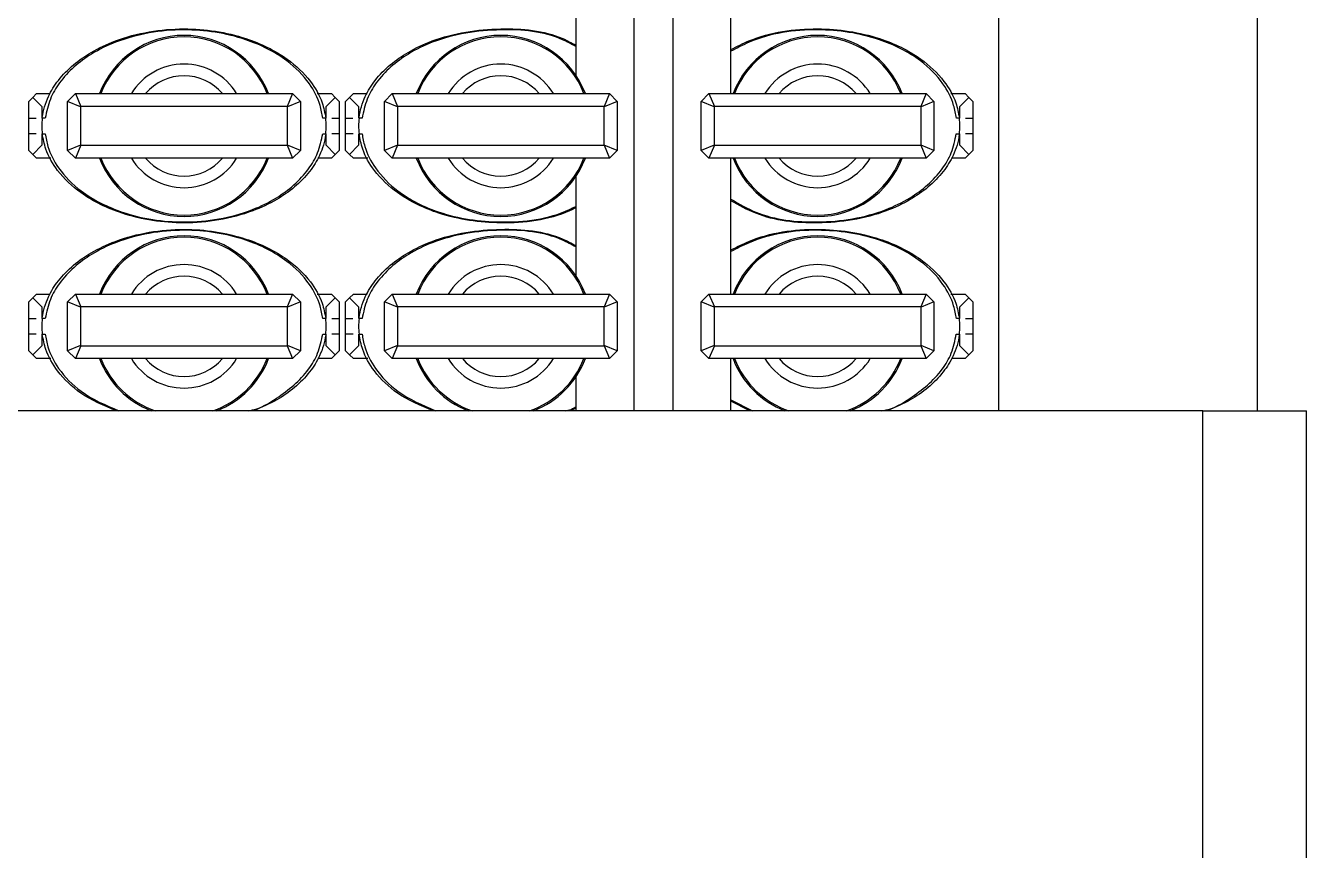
# Model space of a CAD drawing. Header units: millimetres. Extents: x 10 to 584, y 10 to 410.
# Drawn here: x 490.208 to 493.51, y 326.044 to 328.17 of the extents above; entities that cross this region are included whole.
import ezdxf

# ---------------------------------------------------------------- set-up
doc = ezdxf.new("R2010")
doc.units = ezdxf.units.MM

msp = doc.modelspace()

# ---------------------------------------------------------------- linework, layer by layer
at = {"color": 7, "linetype": 'Continuous', "lineweight": 25}
for p, q in [((493.38289, 335.17831), (493.38289, 327.17742)), ((492.71622, 333.63739), (492.71622, 327.17742)), ((491.77622, 332.43319), (491.77622, 327.17742)), ((491.87622, 332.43319), (491.87622, 327.17742)), ((492.02622, 327.99498), (492.02622, 328.34498)), ((491.62622, 328.29767), (491.62622, 328.04229)), ((490.22622, 327.98498), (490.23622, 327.99498)), ((490.23622, 327.99498), (490.27145, 327.99498)), ((490.31622, 327.97498), (490.33622, 327.99498)), ((490.33622, 327.99498), (490.35003, 327.96165)), ((490.33622, 327.99498), (490.89622, 327.99498)), ((490.89622, 327.99498), (490.88241, 327.96165)), ((490.89622, 327.99498), (490.91622, 327.97498)), ((490.95925, 327.99498), (490.99622, 327.99498)), ((490.99622, 327.99498), (491.00622, 327.98498)), ((491.04289, 327.98498), (491.05289, 327.99498)), ((491.05289, 327.99498), (491.08811, 327.99498)), ((491.13289, 327.97498), (491.15289, 327.99498)), ((491.15289, 327.99498), (491.16669, 327.96165)), ((491.15289, 327.99498), (491.71289, 327.99498)), ((491.71289, 327.99498), (491.69908, 327.96165)), ((491.71289, 327.99498), (491.73289, 327.97498)), ((491.94955, 327.97498), (491.96955, 327.99498)), ((491.96955, 327.99498), (492.52955, 327.99498)), ((491.96955, 327.99498), (491.98336, 327.96165)), ((492.52955, 327.99498), (492.51575, 327.96165)), ((492.52955, 327.99498), (492.54955, 327.97498)), ((492.59259, 327.99498), (492.62955, 327.99498)), ((492.62955, 327.99498), (492.63955, 327.98498)), ((490.21622, 327.97498), (490.22622, 327.98498)), ((490.21622, 327.93165), (490.21622, 327.97498)), ((490.22622, 327.98498), (490.24955, 327.96165)), ((490.24955, 327.96165), (490.24955, 327.93165)), ((490.31622, 327.84831), (490.31622, 327.97498)), ((490.34955, 327.96117), (490.31622, 327.97498)), ((490.35003, 327.96165), (490.34955, 327.96117)), ((490.34955, 327.96117), (490.34955, 327.86212)), ((490.88241, 327.96165), (490.35003, 327.96165)), ((490.88289, 327.96117), (490.88241, 327.96165)), ((490.91622, 327.97498), (490.88289, 327.96117)), ((490.88289, 327.86212), (490.88289, 327.96117)), ((490.91622, 327.97498), (490.91622, 327.84831)), ((490.98289, 327.96165), (491.00622, 327.98498)), ((490.98289, 327.93165), (490.98289, 327.96165)), ((491.00622, 327.98498), (491.01622, 327.97498)), ((491.01622, 327.97498), (491.01622, 327.93165)), ((491.03289, 327.97498), (491.04289, 327.98498)), ((491.03289, 327.93165), (491.03289, 327.97498)), ((491.04289, 327.98498), (491.06622, 327.96165)), ((491.06622, 327.96165), (491.06622, 327.93165)), ((491.13289, 327.84831), (491.13289, 327.97498)), ((491.16622, 327.96117), (491.13289, 327.97498)), ((491.16669, 327.96165), (491.16622, 327.96117)), ((491.16622, 327.96117), (491.16622, 327.86212)), ((491.69908, 327.96165), (491.16669, 327.96165)), ((491.69955, 327.96117), (491.69908, 327.96165)), ((491.73289, 327.97498), (491.69955, 327.96117)), ((491.69955, 327.86212), (491.69955, 327.96117)), ((491.73289, 327.97498), (491.73289, 327.84831)), ((491.94955, 327.84831), (491.94955, 327.97498)), ((491.98289, 327.96117), (491.94955, 327.97498)), ((491.98336, 327.96165), (491.98289, 327.96117)), ((491.98289, 327.96117), (491.98289, 327.86212)), ((492.51575, 327.96165), (491.98336, 327.96165)), ((492.51622, 327.96117), (492.51575, 327.96165)), ((492.54955, 327.97498), (492.51622, 327.96117)), ((492.51622, 327.86212), (492.51622, 327.96117)), ((492.54955, 327.97498), (492.54955, 327.84831)), ((492.61622, 327.96165), (492.63955, 327.98498)), ((492.61622, 327.93165), (492.61622, 327.96165)), ((492.63955, 327.98498), (492.64955, 327.97498)), ((492.64955, 327.97498), (492.64955, 327.93165)), ((490.25865, 327.93165), (490.25073, 327.93165)), ((490.98171, 327.93165), (490.97388, 327.93165)), ((491.07532, 327.93165), (491.0674, 327.93165)), ((492.61505, 327.93165), (492.60721, 327.93165)), ((490.21622, 327.84831), (490.21622, 327.89165)), ((490.24955, 327.89165), (490.24955, 327.86165)), ((490.25073, 327.89165), (490.25857, 327.89165)), ((490.97379, 327.89165), (490.98171, 327.89165)), ((490.98289, 327.86165), (490.98289, 327.89165)), ((491.01622, 327.89165), (491.01622, 327.84831)), ((491.03289, 327.84831), (491.03289, 327.89165)), ((491.06622, 327.89165), (491.06622, 327.86165)), ((491.0674, 327.89165), (491.07523, 327.89165)), ((492.60712, 327.89165), (492.61505, 327.89165)), ((492.61622, 327.86165), (492.61622, 327.89165)), ((492.64955, 327.89165), (492.64955, 327.84831)), ((490.24955, 327.86165), (490.22622, 327.83831)), ((490.34955, 327.86212), (490.31622, 327.84831)), ((490.35003, 327.86165), (490.33622, 327.82831)), ((490.34955, 327.86212), (490.35003, 327.86165)), ((490.35003, 327.86165), (490.88241, 327.86165)), ((490.88241, 327.86165), (490.88289, 327.86212)), ((490.88241, 327.86165), (490.89622, 327.82831)), ((490.91622, 327.84831), (490.88289, 327.86212)), ((491.00622, 327.83831), (490.98289, 327.86165)), ((491.06622, 327.86165), (491.04289, 327.83831)), ((491.16622, 327.86212), (491.13289, 327.84831)), ((491.16669, 327.86165), (491.15289, 327.82831)), ((491.16622, 327.86212), (491.16669, 327.86165)), ((491.16669, 327.86165), (491.69908, 327.86165)), ((491.69908, 327.86165), (491.69955, 327.86212)), ((491.69908, 327.86165), (491.71289, 327.82831)), ((491.73289, 327.84831), (491.69955, 327.86212)), ((491.98289, 327.86212), (491.94955, 327.84831)), ((491.98336, 327.86165), (491.96955, 327.82831)), ((491.98289, 327.86212), (491.98336, 327.86165)), ((491.98336, 327.86165), (492.51575, 327.86165)), ((492.51575, 327.86165), (492.51622, 327.86212)), ((492.51575, 327.86165), (492.52955, 327.82831)), ((492.54955, 327.84831), (492.51622, 327.86212)), ((492.63955, 327.83831), (492.61622, 327.86165)), ((490.22622, 327.83831), (490.21622, 327.84831)), ((490.23622, 327.82831), (490.22622, 327.83831)), ((490.27319, 327.82831), (490.23622, 327.82831)), ((490.33622, 327.82831), (490.31622, 327.84831)), ((490.89622, 327.82831), (490.33622, 327.82831)), ((490.91622, 327.84831), (490.89622, 327.82831)), ((490.99622, 327.82831), (490.96099, 327.82831)), ((491.00622, 327.83831), (490.99622, 327.82831)), ((491.01622, 327.84831), (491.00622, 327.83831)), ((491.04289, 327.83831), (491.03289, 327.84831)), ((491.05289, 327.82831), (491.04289, 327.83831)), ((491.08986, 327.82831), (491.05289, 327.82831)), ((491.15289, 327.82831), (491.13289, 327.84831)), ((491.71289, 327.82831), (491.15289, 327.82831)), ((491.73289, 327.84831), (491.71289, 327.82831)), ((491.96955, 327.82831), (491.94955, 327.84831)), ((492.52955, 327.82831), (491.96955, 327.82831)), ((492.02622, 327.47831), (492.02622, 327.82831)), ((492.54955, 327.84831), (492.52955, 327.82831)), ((492.62955, 327.82831), (492.59433, 327.82831)), ((492.63955, 327.83831), (492.62955, 327.82831)), ((492.64955, 327.84831), (492.63955, 327.83831)), ((491.62622, 327.78101), (491.62622, 327.52562)), ((490.21622, 327.45831), (490.22622, 327.46831)), ((490.22622, 327.46831), (490.23622, 327.47831)), ((490.22622, 327.46831), (490.24955, 327.44498)), ((490.23622, 327.47831), (490.27145, 327.47831)), ((490.31622, 327.45831), (490.33622, 327.47831)), ((490.33622, 327.47831), (490.89622, 327.47831)), ((490.33622, 327.47831), (490.35003, 327.44498)), ((490.89622, 327.47831), (490.88241, 327.44498)), ((490.89622, 327.47831), (490.91622, 327.45831)), ((490.95925, 327.47831), (490.99622, 327.47831)), ((490.98289, 327.44498), (491.00622, 327.46831)), ((490.99622, 327.47831), (491.00622, 327.46831)), ((491.00622, 327.46831), (491.01622, 327.45831)), ((491.03289, 327.45831), (491.04289, 327.46831)), ((491.04289, 327.46831), (491.05289, 327.47831)), ((491.04289, 327.46831), (491.06622, 327.44498)), ((491.05289, 327.47831), (491.08811, 327.47831)), ((491.13289, 327.45831), (491.15289, 327.47831)), ((491.15289, 327.47831), (491.71289, 327.47831)), ((491.15289, 327.47831), (491.16669, 327.44498)), ((491.71289, 327.47831), (491.69908, 327.44498)), ((491.71289, 327.47831), (491.73289, 327.45831)), ((491.94955, 327.45831), (491.96955, 327.47831)), ((491.96955, 327.47831), (492.52955, 327.47831)), ((491.96955, 327.47831), (491.98336, 327.44498)), ((492.52955, 327.47831), (492.51575, 327.44498)), ((492.52955, 327.47831), (492.54955, 327.45831)), ((492.59259, 327.47831), (492.62955, 327.47831)), ((492.61622, 327.44498), (492.63955, 327.46831)), ((492.62955, 327.47831), (492.63955, 327.46831)), ((492.63955, 327.46831), (492.64955, 327.45831)), ((490.21622, 327.41498), (490.21622, 327.45831)), ((490.24955, 327.44498), (490.24955, 327.41498)), ((490.31622, 327.33165), (490.31622, 327.45831)), ((490.34955, 327.44451), (490.31622, 327.45831)), ((490.35003, 327.44498), (490.34955, 327.44451)), ((490.34955, 327.44451), (490.34955, 327.34545)), ((490.88241, 327.44498), (490.35003, 327.44498)), ((490.88289, 327.44451), (490.88241, 327.44498)), ((490.91622, 327.45831), (490.88289, 327.44451)), ((490.88289, 327.34545), (490.88289, 327.44451)), ((490.91622, 327.45831), (490.91622, 327.33165)), ((490.98289, 327.41498), (490.98289, 327.44498)), ((491.01622, 327.45831), (491.01622, 327.41498)), ((491.03289, 327.41498), (491.03289, 327.45831)), ((491.06622, 327.44498), (491.06622, 327.41498)), ((491.13289, 327.33165), (491.13289, 327.45831)), ((491.16622, 327.44451), (491.13289, 327.45831)), ((491.16669, 327.44498), (491.16622, 327.44451)), ((491.16622, 327.44451), (491.16622, 327.34545)), ((491.69908, 327.44498), (491.16669, 327.44498)), ((491.69955, 327.44451), (491.69908, 327.44498)), ((491.73289, 327.45831), (491.69955, 327.44451)), ((491.69955, 327.34545), (491.69955, 327.44451)), ((491.73289, 327.45831), (491.73289, 327.33165)), ((491.94955, 327.33165), (491.94955, 327.45831)), ((491.98289, 327.44451), (491.94955, 327.45831)), ((491.98336, 327.44498), (491.98289, 327.44451)), ((491.98289, 327.44451), (491.98289, 327.34545)), ((492.51575, 327.44498), (491.98336, 327.44498)), ((492.51622, 327.44451), (492.51575, 327.44498)), ((492.54955, 327.45831), (492.51622, 327.44451)), ((492.51622, 327.34545), (492.51622, 327.44451)), ((492.54955, 327.45831), (492.54955, 327.33165)), ((492.61622, 327.41498), (492.61622, 327.44498)), ((492.64955, 327.45831), (492.64955, 327.41498)), ((490.25865, 327.41498), (490.25073, 327.41498)), ((490.98171, 327.41498), (490.97388, 327.41498)), ((491.07532, 327.41498), (491.0674, 327.41498)), ((492.61505, 327.41498), (492.60721, 327.41498)), ((490.21622, 327.33165), (490.21622, 327.37498)), ((490.24955, 327.37498), (490.24955, 327.34498)), ((490.25073, 327.37498), (490.25857, 327.37498)), ((490.97379, 327.37498), (490.98171, 327.37498)), ((490.98289, 327.34498), (490.98289, 327.37498)), ((491.01622, 327.37498), (491.01622, 327.33165)), ((491.03289, 327.33165), (491.03289, 327.37498)), ((491.06622, 327.37498), (491.06622, 327.34498)), ((491.0674, 327.37498), (491.07523, 327.37498)), ((492.60712, 327.37498), (492.61505, 327.37498)), ((492.61622, 327.34498), (492.61622, 327.37498)), ((492.64955, 327.37498), (492.64955, 327.33165)), ((490.22622, 327.32165), (490.21622, 327.33165)), ((490.24955, 327.34498), (490.22622, 327.32165)), ((490.34955, 327.34545), (490.31622, 327.33165)), ((490.33622, 327.31165), (490.31622, 327.33165)), ((490.35003, 327.34498), (490.33622, 327.31165)), ((490.34955, 327.34545), (490.35003, 327.34498)), ((490.35003, 327.34498), (490.88241, 327.34498)), ((490.88241, 327.34498), (490.88289, 327.34545)), ((490.88241, 327.34498), (490.89622, 327.31165)), ((490.91622, 327.33165), (490.88289, 327.34545)), ((490.91622, 327.33165), (490.89622, 327.31165)), ((491.00622, 327.32165), (490.98289, 327.34498)), ((491.01622, 327.33165), (491.00622, 327.32165)), ((491.04289, 327.32165), (491.03289, 327.33165)), ((491.06622, 327.34498), (491.04289, 327.32165)), ((491.16622, 327.34545), (491.13289, 327.33165)), ((491.15289, 327.31165), (491.13289, 327.33165)), ((491.16669, 327.34498), (491.15289, 327.31165)), ((491.16622, 327.34545), (491.16669, 327.34498)), ((491.16669, 327.34498), (491.69908, 327.34498)), ((491.69908, 327.34498), (491.69955, 327.34545)), ((491.69908, 327.34498), (491.71289, 327.31165)), ((491.73289, 327.33165), (491.69955, 327.34545)), ((491.73289, 327.33165), (491.71289, 327.31165)), ((491.98289, 327.34545), (491.94955, 327.33165)), ((491.96955, 327.31165), (491.94955, 327.33165)), ((491.98336, 327.34498), (491.96955, 327.31165)), ((491.98289, 327.34545), (491.98336, 327.34498)), ((491.98336, 327.34498), (492.51575, 327.34498)), ((492.51575, 327.34498), (492.51622, 327.34545)), ((492.51575, 327.34498), (492.52955, 327.31165)), ((492.54955, 327.33165), (492.51622, 327.34545)), ((492.54955, 327.33165), (492.52955, 327.31165)), ((492.63955, 327.32165), (492.61622, 327.34498)), ((492.64955, 327.33165), (492.63955, 327.32165)), ((490.23622, 327.31165), (490.22622, 327.32165)), ((490.27319, 327.31165), (490.23622, 327.31165)), ((490.89622, 327.31165), (490.33622, 327.31165)), ((490.99622, 327.31165), (490.96099, 327.31165)), ((491.00622, 327.32165), (490.99622, 327.31165)), ((491.05289, 327.31165), (491.04289, 327.32165)), ((491.08986, 327.31165), (491.05289, 327.31165)), ((491.71289, 327.31165), (491.15289, 327.31165)), ((492.52955, 327.31165), (491.96955, 327.31165)), ((492.02622, 327.17742), (492.02622, 327.31165)), ((492.62955, 327.31165), (492.59433, 327.31165)), ((492.63955, 327.32165), (492.62955, 327.31165)), ((491.62622, 327.26434), (491.62622, 327.17742)), ((492.0749, 327.17742), (492.02622, 327.2017)), ((493.24289, 327.17742), (487.97622, 327.17742)), ((491.62622, 327.18377), (491.61282, 327.17742)), ((493.24289, 325.84409), (493.24289, 327.17742)), ((493.24289, 327.17742), (493.50955, 327.17742)), ((493.50955, 325.84409), (493.50955, 327.17742))]:
    msp.add_line(p, q, dxfattribs=at)
at = {"color": 59, "linetype": 'Continuous', "lineweight": 25}
msp.add_line((492.02622, 327.20592), (492.08139, 327.17742), dxfattribs=at)
at = {"color": 7, "linetype": 'Continuous', "lineweight": 25}
for centre, start, end in [((490.61622, 327.91165), 20.92483, 159.07517), ((491.43289, 327.91165), 20.92483, 159.07517), ((492.24955, 327.91165), 20.92483, 159.07517), ((490.61622, 327.91165), 200.92483, 339.07517), ((491.43289, 327.91165), 200.92483, 339.07517), ((492.24955, 327.91165), 200.92483, 339.07517), ((490.61622, 327.39498), 20.92483, 159.07517), ((491.43289, 327.39498), 20.92483, 159.07517), ((492.24955, 327.39498), 20.92483, 159.07517), ((490.61622, 327.39498), 200.92483, 248.80908), ((490.61622, 327.39498), 291.19092, 339.07517), ((491.43289, 327.39498), 200.92483, 248.80908), ((491.43289, 327.39498), 291.19092, 339.07517), ((492.24955, 327.39498), 200.92483, 248.80908), ((492.24955, 327.39498), 291.19092, 339.07517)]:
    msp.add_arc(centre, 0.23333, start, end, dxfattribs=at)
at = {"color": 59, "linetype": 'Continuous', "lineweight": 25}
for centre, radius, start, end in [((490.61622, 327.91165), 0.22981, 21.26068, 158.73932), ((491.43289, 327.91165), 0.22981, 21.26068, 158.73932), ((492.24955, 327.91165), 0.22981, 21.26068, 158.73932), ((490.61622, 327.91165), 0.15921, 31.5611, 148.4389), ((491.43289, 327.91165), 0.15921, 31.5611, 148.4389), ((492.24955, 327.91165), 0.15921, 31.5611, 148.4389), ((490.61622, 327.91165), 0.1294, 40.09101, 139.90899), ((491.43289, 327.91165), 0.1294, 40.09101, 139.90899), ((492.24955, 327.91165), 0.1294, 40.09101, 139.90899), ((490.61622, 327.91165), 0.22981, 201.26068, 338.73932), ((490.61622, 327.91165), 0.15921, 211.5611, 328.4389), ((490.61622, 327.91165), 0.1294, 220.09101, 319.90899), ((491.43289, 327.91165), 0.22981, 201.26068, 338.73932), ((491.43289, 327.91165), 0.15921, 211.5611, 328.4389), ((491.43289, 327.91165), 0.1294, 220.09101, 319.90899), ((492.24955, 327.91165), 0.22981, 201.26068, 338.73932), ((492.24955, 327.91165), 0.15921, 211.5611, 328.4389), ((492.24955, 327.91165), 0.1294, 220.09101, 319.90899), ((490.61622, 327.39498), 0.22981, 21.26068, 158.73932), ((491.43289, 327.39498), 0.22981, 21.26068, 158.73932), ((492.24955, 327.39498), 0.22981, 21.26068, 158.73932), ((490.61622, 327.39498), 0.15921, 31.5611, 148.4389), ((491.43289, 327.39498), 0.15921, 31.5611, 148.4389), ((492.24955, 327.39498), 0.15921, 31.5611, 148.4389), ((490.61622, 327.39498), 0.1294, 40.09101, 139.90899), ((491.43289, 327.39498), 0.1294, 40.09101, 139.90899), ((492.24955, 327.39498), 0.1294, 40.09101, 139.90899), ((490.61622, 327.39498), 0.22981, 201.26068, 251.20164), ((490.61622, 327.39498), 0.15921, 211.5611, 328.4389), ((490.61622, 327.39498), 0.1294, 220.09101, 319.90899), ((490.61622, 327.39498), 0.22981, 288.79836, 338.73932), ((491.43289, 327.39498), 0.22981, 201.26068, 251.20164), ((491.43289, 327.39498), 0.15921, 211.5611, 328.4389), ((491.43289, 327.39498), 0.1294, 220.09101, 319.90899), ((491.43289, 327.39498), 0.22981, 288.79836, 338.73932), ((492.24955, 327.39498), 0.22981, 201.26068, 251.20164), ((492.24955, 327.39498), 0.15921, 211.5611, 328.4389), ((492.24955, 327.39498), 0.1294, 220.09101, 319.90899), ((492.24955, 327.39498), 0.22981, 288.79836, 338.73932)]:
    msp.add_arc(centre, radius, start, end, dxfattribs=at)
at = {"color": 7, "linetype": 'Continuous', "lineweight": 25}
for centre, start_param, end_param in [((490.61622, 327.91165), 6.2030997, 6.3632709), ((490.61622, 327.91165), 3.0615071, 3.2216782), ((491.43289, 327.91165), 6.2030997, 6.3632709), ((492.24955, 327.91165), 3.0615071, 3.2216782), ((490.61622, 327.39498), 6.2030997, 6.3632709), ((490.61622, 327.39498), 3.0615071, 3.2216782), ((491.43289, 327.39498), 6.2030997, 6.3632709), ((492.24955, 327.39498), 3.0615071, 3.2216782)]:
    msp.add_ellipse(centre, major_axis=(-0.36667, 0), ratio=0.6818182, start_param=start_param, end_param=end_param, dxfattribs=at)
for points, knots in [([(490.25073, 327.93165), (490.2508, 327.93221), (490.25313, 327.95147), (490.26366, 327.98622), (490.3023, 328.04779), (490.36328, 328.09714), (490.47221, 328.14788), (490.61034, 328.17057), (490.76429, 328.14776), (490.87545, 328.09484), (490.94065, 328.03388), (490.97268, 327.97911), (490.97917, 327.94501), (490.98171, 327.93165)], [0, 0, 0, 0, 0.00181628, 0.06235344, 0.11436667, 0.23395896, 0.30737925, 0.49988249, 0.67277028, 0.80054808, 0.88893228, 0.95648282, 1, 1, 1, 1]), ([(490.97388, 327.93165), (490.97196, 327.94269), (490.9665, 327.97413), (490.9383, 328.0279), (490.87492, 328.09072), (490.76422, 328.14513), (490.61028, 328.16833), (490.47226, 328.145), (490.36399, 328.09278), (490.30494, 328.04189), (490.26881, 327.9808), (490.26211, 327.9484), (490.25865, 327.93165)], [0, 0, 0, 0, 0.0365567, 0.1040975, 0.1943714, 0.3245734, 0.5003947, 0.6961333, 0.770877, 0.8925039, 0.9444139, 1, 1, 1, 1]), ([(491.0674, 327.93165), (491.06746, 327.93221), (491.06979, 327.95147), (491.08032, 327.98622), (491.11898, 328.0478), (491.17992, 328.09708), (491.28899, 328.14811), (491.42583, 328.16817), (491.55627, 328.15704), (491.61507, 328.12581), (491.62622, 328.11989)], [0, 0, 0, 0, 0.0025465, 0.0874222, 0.1603471, 0.3280207, 0.4309591, 0.7008571, 0.9432533, 1, 1, 1, 1]), ([(492.02622, 328.10866), (492.0415, 328.11636), (492.11036, 328.15104), (492.24402, 328.1698), (492.39756, 328.1479), (492.5088, 328.09482), (492.57399, 328.03388), (492.60601, 327.97911), (492.6125, 327.94501), (492.61505, 327.93165)], [0, 0, 0, 0, 0.0734562, 0.3309748, 0.562253, 0.733186, 0.8514207, 0.9417855, 1, 1, 1, 1]), ([(490.21622, 327.93165), (490.2171, 327.93165), (490.21842, 327.93165), (490.23077, 327.93165), (490.23484, 327.93165)], [0, 0, 0, 0, 0.6701369, 1, 1, 1, 1]), ([(490.99719, 327.93165), (491.00026, 327.93165), (491.01188, 327.93165), (491.01573, 327.93165), (491.01615, 327.93165), (491.01622, 327.93165)], [0, 0, 0, 0, 0.2301759, 0.8737531, 1, 1, 1, 1]), ([(491.03289, 327.93165), (491.03377, 327.93165), (491.03509, 327.93165), (491.04743, 327.93165), (491.05151, 327.93165)], [0, 0, 0, 0, 0.6701235, 1, 1, 1, 1]), ([(492.63053, 327.93165), (492.63359, 327.93165), (492.64521, 327.93165), (492.64906, 327.93165), (492.64948, 327.93165), (492.64955, 327.93165)], [0, 0, 0, 0, 0.2301759, 0.8737531, 1, 1, 1, 1]), ([(490.23525, 327.89165), (490.23218, 327.89165), (490.22056, 327.89165), (490.21671, 327.89165), (490.21629, 327.89165), (490.21622, 327.89165)], [0, 0, 0, 0, 0.2301759, 0.8737531, 1, 1, 1, 1]), ([(490.98171, 327.89165), (490.98164, 327.89109), (490.97931, 327.87182), (490.96879, 327.83707), (490.93014, 327.77551), (490.86916, 327.72615), (490.76023, 327.67541), (490.6221, 327.65273), (490.46815, 327.67554), (490.35699, 327.72846), (490.29179, 327.78942), (490.25976, 327.84419), (490.25327, 327.87829), (490.25073, 327.89165)], [0, 0, 0, 0, 0.0018163, 0.0623534, 0.1143667, 0.233959, 0.3073793, 0.4998825, 0.6727703, 0.8005481, 0.8889323, 0.9564828, 1, 1, 1, 1]), ([(490.25857, 327.89165), (490.26048, 327.88061), (490.26594, 327.84916), (490.29414, 327.79539), (490.35752, 327.73257), (490.46823, 327.67817), (490.62216, 327.65496), (490.76018, 327.67829), (490.86845, 327.73051), (490.9275, 327.7814), (490.96363, 327.8425), (490.97033, 327.87489), (490.97379, 327.89165)], [0, 0, 0, 0, 0.0365567, 0.1040975, 0.1943714, 0.3245734, 0.5003947, 0.6961333, 0.770877, 0.8925039, 0.9444139, 1, 1, 1, 1]), ([(491.01622, 327.89165), (491.01534, 327.89165), (491.01402, 327.89165), (491.00167, 327.89165), (490.9976, 327.89165)], [0, 0, 0, 0, 0.6701369, 1, 1, 1, 1]), ([(491.05191, 327.89165), (491.04885, 327.89165), (491.03723, 327.89165), (491.03338, 327.89165), (491.03296, 327.89165), (491.03289, 327.89165)], [0, 0, 0, 0, 0.2301759, 0.8737531, 1, 1, 1, 1]), ([(491.62622, 327.70043), (491.6208, 327.6978), (491.56148, 327.66897), (491.43814, 327.65415), (491.28493, 327.67527), (491.17364, 327.7285), (491.10846, 327.78941), (491.07643, 327.84419), (491.06994, 327.87829), (491.0674, 327.89165)], [0, 0, 0, 0, 0.0271831, 0.2975625, 0.5403912, 0.7198608, 0.8440004, 0.9388782, 1, 1, 1, 1]), ([(492.61505, 327.89165), (492.61498, 327.89109), (492.61265, 327.87182), (492.60212, 327.83707), (492.56347, 327.7755), (492.50251, 327.72619), (492.39349, 327.67527), (492.2563, 327.65431), (492.1154, 327.66926), (492.04714, 327.70685), (492.02622, 327.71836)], [0, 0, 0, 0, 0.0024244, 0.0832315, 0.1526605, 0.3122964, 0.4103004, 0.6672603, 0.8980368, 1, 1, 1, 1]), ([(492.64955, 327.89165), (492.64867, 327.89165), (492.64736, 327.89165), (492.63501, 327.89165), (492.63093, 327.89165)], [0, 0, 0, 0, 0.6701369, 1, 1, 1, 1]), ([(490.25073, 327.41498), (490.2508, 327.41554), (490.25313, 327.43481), (490.26366, 327.46956), (490.3023, 327.53112), (490.36328, 327.58048), (490.47221, 327.63121), (490.61034, 327.6539), (490.76429, 327.63109), (490.87545, 327.57817), (490.94065, 327.51721), (490.97268, 327.46244), (490.97917, 327.42834), (490.98171, 327.41498)], [0, 0, 0, 0, 0.00181628, 0.06235344, 0.11436667, 0.23395896, 0.30737925, 0.49988249, 0.67277028, 0.80054808, 0.88893228, 0.95648282, 1, 1, 1, 1]), ([(490.97388, 327.41498), (490.97196, 327.42602), (490.9665, 327.45747), (490.9383, 327.51124), (490.87492, 327.57406), (490.76422, 327.62846), (490.61028, 327.65167), (490.47226, 327.62834), (490.36399, 327.57612), (490.30494, 327.52522), (490.26881, 327.46413), (490.26211, 327.43173), (490.25865, 327.41498)], [0, 0, 0, 0, 0.0365567, 0.1040975, 0.1943714, 0.3245734, 0.5003947, 0.6961333, 0.770877, 0.8925039, 0.9444139, 1, 1, 1, 1]), ([(491.0674, 327.41498), (491.06746, 327.41554), (491.06979, 327.43481), (491.08032, 327.46955), (491.11898, 327.53113), (491.17992, 327.58041), (491.28899, 327.63144), (491.42583, 327.6515), (491.55627, 327.64037), (491.61507, 327.60915), (491.62622, 327.60322)], [0, 0, 0, 0, 0.0025465, 0.0874222, 0.1603471, 0.3280207, 0.4309591, 0.7008571, 0.9432533, 1, 1, 1, 1]), ([(492.02622, 327.59199), (492.0415, 327.59969), (492.11036, 327.63437), (492.24402, 327.65314), (492.39756, 327.63123), (492.5088, 327.57815), (492.57399, 327.51721), (492.60601, 327.46244), (492.6125, 327.42834), (492.61505, 327.41498)], [0, 0, 0, 0, 0.0734562, 0.3309748, 0.562253, 0.733186, 0.8514207, 0.9417855, 1, 1, 1, 1]), ([(490.21622, 327.41498), (490.2171, 327.41498), (490.21842, 327.41498), (490.23077, 327.41498), (490.23484, 327.41498)], [0, 0, 0, 0, 0.6701369, 1, 1, 1, 1]), ([(490.99719, 327.41498), (491.00026, 327.41498), (491.01188, 327.41498), (491.01573, 327.41498), (491.01615, 327.41498), (491.01622, 327.41498)], [0, 0, 0, 0, 0.2301759, 0.8737531, 1, 1, 1, 1]), ([(491.03289, 327.41498), (491.03377, 327.41498), (491.03509, 327.41498), (491.04743, 327.41498), (491.05151, 327.41498)], [0, 0, 0, 0, 0.6701235, 1, 1, 1, 1]), ([(492.63053, 327.41498), (492.63359, 327.41498), (492.64521, 327.41498), (492.64906, 327.41498), (492.64948, 327.41498), (492.64955, 327.41498)], [0, 0, 0, 0, 0.2301759, 0.8737531, 1, 1, 1, 1]), ([(490.23525, 327.37498), (490.23218, 327.37498), (490.22056, 327.37498), (490.21671, 327.37498), (490.21629, 327.37498), (490.21622, 327.37498)], [0, 0, 0, 0, 0.2301759, 0.8737531, 1, 1, 1, 1]), ([(490.44157, 327.17742), (490.40977, 327.19063), (490.35234, 327.21448), (490.29187, 327.27297), (490.25975, 327.32749), (490.25327, 327.36161), (490.25073, 327.37498)], [0, 0, 0, 0, 0.3547676, 0.6406929, 0.8592208, 1, 1, 1, 1]), ([(490.98171, 327.37498), (490.98164, 327.37442), (490.97931, 327.35515), (490.9688, 327.32038), (490.93009, 327.25895), (490.87037, 327.20933), (490.81616, 327.18603), (490.79615, 327.17742)], [0, 0, 0, 0, 0.0059764, 0.2051709, 0.3763178, 0.7698304, 1, 1, 1, 1]), ([(491.01622, 327.37498), (491.01534, 327.37498), (491.01402, 327.37498), (491.00167, 327.37498), (490.9976, 327.37498)], [0, 0, 0, 0, 0.6701369, 1, 1, 1, 1]), ([(491.05191, 327.37498), (491.04885, 327.37498), (491.03723, 327.37498), (491.03338, 327.37498), (491.03296, 327.37498), (491.03289, 327.37498)], [0, 0, 0, 0, 0.2301759, 0.8737531, 1, 1, 1, 1]), ([(491.25823, 327.17742), (491.22644, 327.19063), (491.16901, 327.21448), (491.10854, 327.27297), (491.07642, 327.32749), (491.06994, 327.36161), (491.0674, 327.37498)], [0, 0, 0, 0, 0.3547676, 0.6406929, 0.8592208, 1, 1, 1, 1]), ([(492.61505, 327.37498), (492.61498, 327.37442), (492.61265, 327.35515), (492.60213, 327.32038), (492.56342, 327.25895), (492.5037, 327.20933), (492.44949, 327.18603), (492.42949, 327.17742)], [0, 0, 0, 0, 0.0059764, 0.2051709, 0.3763178, 0.7698304, 1, 1, 1, 1]), ([(492.64955, 327.37498), (492.64867, 327.37498), (492.64736, 327.37498), (492.63501, 327.37498), (492.63093, 327.37498)], [0, 0, 0, 0, 0.6701369, 1, 1, 1, 1])]:
    msp.add_open_spline(points, degree=3, knots=knots, dxfattribs=at)
at = {"color": 59, "linetype": 'Continuous', "lineweight": 25}
for points, knots in [([(491.62622, 328.1162), (491.61498, 328.1224), (491.55653, 328.15463), (491.4257, 328.16587), (491.28904, 328.14524), (491.18063, 328.09272), (491.12161, 328.0419), (491.08548, 327.9808), (491.07878, 327.9484), (491.07532, 327.93165)], [0, 0, 0, 0, 0.0583791, 0.3034938, 0.5763755, 0.6805766, 0.8501383, 0.9225067, 1, 1, 1, 1]), ([(492.60721, 327.93165), (492.60529, 327.94269), (492.59983, 327.97413), (492.57163, 328.02791), (492.50826, 328.0907), (492.39748, 328.14527), (492.244, 328.16755), (492.11005, 328.14821), (492.04159, 328.11234), (492.02622, 328.10429)], [0, 0, 0, 0, 0.0485598, 0.138277, 0.2581916, 0.4311444, 0.6646951, 0.9247029, 1, 1, 1, 1]), ([(491.07523, 327.89165), (491.07715, 327.88061), (491.08261, 327.84916), (491.11081, 327.79538), (491.17417, 327.73261), (491.28502, 327.67789), (491.43814, 327.65643), (491.56174, 327.67168), (491.6207, 327.70147), (491.62622, 327.70426)], [0, 0, 0, 0, 0.051031, 0.1453139, 0.2713309, 0.4530853, 0.6985213, 0.9717608, 1, 1, 1, 1]), ([(492.02622, 327.72259), (492.04721, 327.71059), (492.11509, 327.67177), (492.25641, 327.65658), (492.39343, 327.67814), (492.50181, 327.73055), (492.56083, 327.7814), (492.59696, 327.8425), (492.60366, 327.87489), (492.60712, 327.89165)], [0, 0, 0, 0, 0.104358, 0.3375039, 0.5970609, 0.6961739, 0.857456, 0.9262907, 1, 1, 1, 1]), ([(491.62622, 327.59953), (491.61498, 327.60573), (491.55653, 327.63796), (491.4257, 327.6492), (491.28904, 327.62857), (491.18063, 327.57605), (491.12161, 327.52523), (491.08548, 327.46413), (491.07878, 327.43173), (491.07532, 327.41498)], [0, 0, 0, 0, 0.0583791, 0.3034938, 0.5763755, 0.6805766, 0.8501383, 0.9225067, 1, 1, 1, 1]), ([(492.60721, 327.41498), (492.60529, 327.42602), (492.59983, 327.45746), (492.57163, 327.51124), (492.50826, 327.57404), (492.39748, 327.62861), (492.244, 327.65089), (492.11005, 327.63154), (492.04159, 327.59568), (492.02622, 327.58762)], [0, 0, 0, 0, 0.0485598, 0.138277, 0.2581916, 0.4311444, 0.6646951, 0.9247029, 1, 1, 1, 1]), ([(490.25857, 327.37498), (490.26048, 327.36393), (490.26593, 327.33248), (490.29421, 327.27892), (490.35469, 327.21719), (490.41419, 327.19185), (490.44806, 327.17742)], [0, 0, 0, 0, 0.11657339, 0.33195008, 0.61981913, 1, 1, 1, 1]), ([(490.78195, 327.17742), (490.78562, 327.17802), (490.8119, 327.18229), (490.86772, 327.21653), (490.92759, 327.2644), (490.96361, 327.32589), (490.97032, 327.35825), (490.97379, 327.37498)], [0, 0, 0, 0, 0.03840962, 0.27493704, 0.65982716, 0.82409706, 1, 1, 1, 1]), ([(491.07523, 327.37498), (491.07715, 327.36393), (491.0826, 327.33248), (491.11088, 327.27892), (491.17136, 327.21719), (491.23086, 327.19185), (491.26472, 327.17742)], [0, 0, 0, 0, 0.1165734, 0.3319501, 0.6198191, 1, 1, 1, 1]), ([(492.41529, 327.17742), (492.41896, 327.17802), (492.44523, 327.18229), (492.50106, 327.21653), (492.56092, 327.2644), (492.59695, 327.32589), (492.60365, 327.35825), (492.60712, 327.37498)], [0, 0, 0, 0, 0.0384096, 0.274937, 0.6598272, 0.8240971, 1, 1, 1, 1]), ([(491.59862, 327.17742), (491.60233, 327.1779), (491.61223, 327.17918), (491.62084, 327.18436), (491.62622, 327.18759)], [0, 0, 0, 0, 0.3749984, 1, 1, 1, 1])]:
    msp.add_open_spline(points, degree=3, knots=knots, dxfattribs=at)
at = {"color": 7, "linetype": 'Continuous', "lineweight": 25}
for points in [[(490.21622, 327.89165), (490.21622, 327.89831), (490.21622, 327.91165), (490.21622, 327.92498), (490.21622, 327.93165)], [(491.01622, 327.93165), (491.01622, 327.92498), (491.01622, 327.91165), (491.01622, 327.89831), (491.01622, 327.89165)], [(491.03289, 327.89165), (491.03289, 327.89831), (491.03289, 327.91165), (491.03289, 327.92498), (491.03289, 327.93165)], [(492.64955, 327.93165), (492.64955, 327.92498), (492.64955, 327.91165), (492.64955, 327.89831), (492.64955, 327.89165)], [(490.21622, 327.37498), (490.21622, 327.38165), (490.21622, 327.39498), (490.21622, 327.40831), (490.21622, 327.41498)], [(491.01622, 327.41498), (491.01622, 327.40831), (491.01622, 327.39498), (491.01622, 327.38165), (491.01622, 327.37498)], [(491.03289, 327.37498), (491.03289, 327.38165), (491.03289, 327.39498), (491.03289, 327.40831), (491.03289, 327.41498)], [(492.64955, 327.41498), (492.64955, 327.40831), (492.64955, 327.39498), (492.64955, 327.38165), (492.64955, 327.37498)]]:
    msp.add_open_spline(points, degree=3, dxfattribs=at)

doc.saveas('drawing.dxf')
